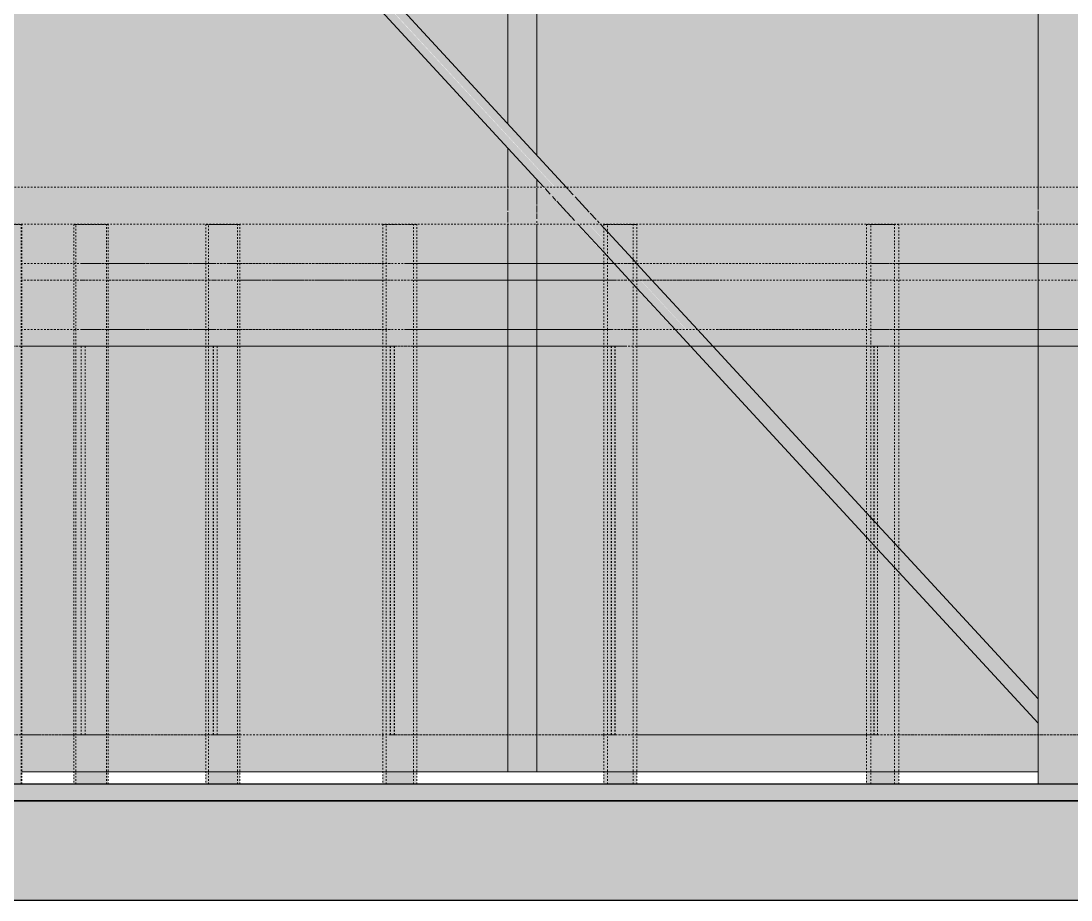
# Model space of a CAD drawing. Header units: inches. Extents: x -55396 to -733, y -290 to 853.
# Drawn here: x -24599.9 to -24536.4, y -6 to 47.2 of the extents above; entities that cross this region are included whole.
import ezdxf

# ---------------------------------------------------------------- set-up
doc = ezdxf.new("R2010")
doc.units = ezdxf.units.IN
doc.header["$MEASUREMENT"] = 0
for name, pattern in [('Dash 1_16_', [0.125, 0.0625, -0.0625]), ('Grid Line 1_2_', [0.875, 0.5, -0.125, 0.125, -0.125]), ('Grid Line 1_2__2_', [0.875, 0.5, -0.125, 0.125, -0.125])]:
    doc.linetypes.add(name, pattern=pattern)
for name, color, linetype, lineweight in [('A-FLOR', 192, 'Continuous', 9), ('A-FLOR-HRAL', 11, 'Continuous', 9), ('A-FLOR-LEVL', 51, 'Continuous', 9), ('A-GLAZ-CURT', 52, 'Continuous', 9), ('A-GLAZ-CWMG', 51, 'Continuous', 9), ('S-BEAM', 12, 'Continuous', 9)]:
    doc.layers.add(name, color=color, linetype=linetype, lineweight=lineweight)

# ---------------------------------------------------------------- blocks, each defined once
blk = doc.blocks.new('Locker Rooms and Restrooms_rvt-1-Section 13')
at = {"layer": 'A-FLOR-LEVL', "linetype": 'Grid Line 1_2__2_'}
blk.add_line((-26557.324, 0), (-21746.959, 0), dxfattribs=at)
blk = doc.blocks.new('Struct_Xcel_Sports Complex_rvt-1-Section 13')
at = {"layer": 'A-FLOR'}
blk.add_hatch(color=254, dxfattribs=at).paths.add_polyline_path([(-26273.39, -6), (-22066.14, -6), (-22066.14, 0), (-26273.39, 0), (-26273.39, -1.575)], flags=0)
at = {"layer": 'A-FLOR', "color": 130, "lineweight": 25}
for p, q in [((-22066.14, 0), (-26273.39, 0)), ((-26273.39, -6), (-22066.14, -6))]:
    blk.add_line(p, q, dxfattribs=at)
blk = doc.blocks.new('Railing - 2_ x 1_2_-V61-Section 13')
at = {"layer": 'A-FLOR-HRAL', "linetype": 'Dash 1_16_', "transparency": 33554432}
for points in [[(-24601.459, 1), (-24599.892, 1), (-24599.892, 34.869), (-24601.878, 34.869), (-24601.878, 1)], [(-24599.892, 1), (-24599.833, 1), (-24599.892, 17.955)]]:
    blk.add_hatch(color=256, dxfattribs=at).paths.add_polyline_path(points, flags=0)
at = {"layer": 'A-FLOR-HRAL', "linetype": 'Dash 1_16_'}
for p, q in [((-24599.892, 34.869), (-24601.878, 34.869)), ((-24601.878, 34.869), (-24601.878, 32.5)), ((-24601.878, 34.869), (-24601.819, 34.869)), ((-24601.819, 34.869), (-24599.892, 34.869)), ((-24601.819, 32.5), (-24601.819, 34.869)), ((-24599.833, 34.869), (-24599.892, 34.869)), ((-24599.892, 1), (-24599.892, 34.869)), ((-24599.833, 1), (-24599.833, 34.869)), ((-24601.878, 32.456), (-24601.878, 31.5)), ((-24601.819, 31.5), (-24601.819, 32.5)), ((-24601.878, 31.5), (-24601.878, 28.5)), ((-24601.819, 28.5), (-24601.819, 31.5)), ((-24601.878, 28.456), (-24601.878, 4)), ((-24601.819, 4), (-24601.819, 28.5)), ((-24601.878, 4), (-24601.878, 1)), ((-24601.819, 1), (-24601.819, 4))]:
    blk.add_line(p, q, dxfattribs=at)
blk = doc.blocks.new('Railing - 2_ 8_-V62-Section 13')
at = {"layer": 'A-FLOR-HRAL', "linetype": 'Dash 1_16_', "transparency": 33554432}
for points in [[(-24601.215, 4), (-24601.217, 27.5), (-24601.461, 27.5), (-24601.459, 4), (-24601.217, 4)], [(-24596.016, 4), (-24596.055, 27.5), (-24601.215, 27.5), (-24601.215, 4), (-24596.055, 4)]]:
    blk.add_hatch(color=256, dxfattribs=at).paths.add_polyline_path(points, flags=0)
at = {"layer": 'A-FLOR-HRAL', "linetype": 'Dash 1_16_'}
for p, q in [((-24601.461, 4), (-24601.461, 27.5)), ((-24601.461, 27.5), (-24601.217, 27.5)), ((-24601.217, 27.5), (-24601.461, 27.5)), ((-24601.215, 27.5), (-24599.892, 27.5)), ((-24599.892, 27.5), (-24601.215, 27.5)), ((-24601.215, 27.5), (-24601.215, 4)), ((-24599.833, 27.5), (-24596.263, 27.5)), ((-24596.016, 27.5), (-24599.833, 27.5)), ((-24596.263, 27.5), (-24596.263, 4)), ((-24596.016, 27.5), (-24596.263, 27.5)), ((-24596.016, 4), (-24596.016, 27.5)), ((-24601.217, 4), (-24601.461, 4)), ((-24601.461, 4), (-24601.217, 4)), ((-24599.892, 4), (-24601.215, 4)), ((-24601.215, 4), (-24599.892, 4)), ((-24596.263, 4), (-24599.833, 4)), ((-24599.833, 4), (-24596.016, 4)), ((-24596.016, 4), (-24596.263, 4))]:
    blk.add_line(p, q, dxfattribs=at)
blk = doc.blocks.new('Railing - 2_ x 1_2_-V63-Section 13')
at = {"layer": 'A-FLOR-HRAL', "linetype": 'Dash 1_16_', "transparency": 33554432}
for points in [[(-24594.732, 1), (-24594.732, 34.869), (-24596.689, 34.869), (-24596.689, 1), (-24596.055, 1)], [(-24594.732, 1), (-24594.629, 1), (-24594.629, 34.869), (-24594.732, 34.869), (-24594.732, 17.955)]]:
    blk.add_hatch(color=256, dxfattribs=at).paths.add_polyline_path(points, flags=0)
at = {"layer": 'A-FLOR-HRAL', "linetype": 'Dash 1_16_'}
for p, q in [((-24594.732, 34.869), (-24596.689, 34.869)), ((-24596.689, 34.869), (-24596.689, 32.5)), ((-24596.689, 34.869), (-24596.586, 34.869)), ((-24596.586, 34.869), (-24594.629, 34.869)), ((-24596.586, 32.5), (-24596.586, 34.869)), ((-24594.629, 34.869), (-24594.732, 34.869)), ((-24594.732, 1), (-24594.732, 34.869)), ((-24594.629, 1), (-24594.629, 34.869)), ((-24596.689, 32.5), (-24596.689, 31.584)), ((-24596.586, 31.5), (-24596.586, 32.5)), ((-24596.689, 31.5), (-24596.689, 28.5)), ((-24596.586, 28.5), (-24596.586, 31.5)), ((-24596.689, 28.5), (-24596.689, 27.584)), ((-24596.586, 4), (-24596.586, 28.5)), ((-24596.689, 27.5), (-24596.689, 4)), ((-24596.689, 4), (-24596.689, 1)), ((-24596.586, 1), (-24596.586, 4))]:
    blk.add_line(p, q, dxfattribs=at)
blk = doc.blocks.new('Railing - 2_ 8_-V64-Section 13')
at = {"layer": 'A-FLOR-HRAL', "linetype": 'Dash 1_16_', "transparency": 33554432}
for points in [[(-24596.254, 4), (-24596.012, 4), (-24596.016, 27.5), (-24596.254, 27.5), (-24596.254, 17.955)], [(-24588.09, 4), (-24588.031, 4), (-24588.09, 27.5), (-24596.012, 27.5), (-24596.012, 4), (-24594.629, 4)]]:
    blk.add_hatch(color=256, dxfattribs=at).paths.add_polyline_path(points, flags=0)
at = {"layer": 'A-FLOR-HRAL', "linetype": 'Dash 1_16_'}
for p, q in [((-24596.254, 4), (-24596.254, 27.5)), ((-24596.254, 27.5), (-24596.016, 27.5)), ((-24596.016, 27.5), (-24596.254, 27.5)), ((-24596.012, 27.5), (-24594.629, 27.5)), ((-24594.629, 27.5), (-24596.012, 27.5)), ((-24596.012, 27.5), (-24596.012, 4)), ((-24594.629, 27.5), (-24588.273, 27.5)), ((-24588.031, 27.5), (-24594.629, 27.5)), ((-24588.273, 27.5), (-24588.273, 4)), ((-24588.031, 27.5), (-24588.273, 27.5)), ((-24588.031, 4), (-24588.031, 27.5)), ((-24596.016, 4), (-24596.254, 4)), ((-24596.254, 4), (-24596.016, 4)), ((-24594.629, 4), (-24596.012, 4)), ((-24596.012, 4), (-24594.629, 4)), ((-24588.273, 4), (-24594.629, 4)), ((-24594.629, 4), (-24588.031, 4)), ((-24588.031, 4), (-24588.273, 4))]:
    blk.add_line(p, q, dxfattribs=at)
blk = doc.blocks.new('Railing - 2_ x 1_2_-V65-Section 13')
at = {"layer": 'A-FLOR-HRAL', "linetype": 'Dash 1_16_', "transparency": 33554432}
for points in [[(-24586.797, 1), (-24586.797, 34.869), (-24588.71, 34.869), (-24588.71, 1), (-24588.09, 1)], [(-24586.797, 1), (-24586.651, 1), (-24586.651, 34.869), (-24586.797, 34.869), (-24586.797, 17.955)]]:
    blk.add_hatch(color=256, dxfattribs=at).paths.add_polyline_path(points, flags=0)
at = {"layer": 'A-FLOR-HRAL', "linetype": 'Dash 1_16_'}
for p, q in [((-24586.797, 34.869), (-24588.71, 34.869)), ((-24588.71, 34.869), (-24588.71, 32.5)), ((-24588.71, 34.869), (-24588.564, 34.869)), ((-24588.564, 34.869), (-24586.651, 34.869)), ((-24588.564, 32.5), (-24588.564, 34.869)), ((-24586.651, 34.869), (-24586.797, 34.869)), ((-24586.797, 1), (-24586.797, 34.869)), ((-24586.651, 1), (-24586.651, 34.869)), ((-24588.71, 32.5), (-24588.71, 31.5)), ((-24588.564, 31.5), (-24588.564, 32.5)), ((-24588.71, 31.5), (-24588.71, 28.5)), ((-24588.564, 28.5), (-24588.564, 31.5)), ((-24588.71, 28.5), (-24588.71, 4)), ((-24588.564, 4), (-24588.564, 28.5)), ((-24588.71, 4), (-24588.71, 1)), ((-24588.564, 1), (-24588.564, 4))]:
    blk.add_line(p, q, dxfattribs=at)
blk = doc.blocks.new('Railing - 2_ 8_-V66-Section 13')
at = {"layer": 'A-FLOR-HRAL', "linetype": 'Dash 1_16_', "transparency": 33554432}
for points in [[(-24588.26, 4), (-24588.024, 4), (-24588.031, 27.5), (-24588.26, 27.5), (-24588.26, 17.955)], [(-24577.404, 4), (-24577.324, 4), (-24577.404, 27.5), (-24588.024, 27.5), (-24588.024, 4), (-24586.651, 4)]]:
    blk.add_hatch(color=256, dxfattribs=at).paths.add_polyline_path(points, flags=0)
at = {"layer": 'A-FLOR-HRAL', "linetype": 'Dash 1_16_'}
for p, q in [((-24588.26, 4), (-24588.26, 27.5)), ((-24588.26, 27.5), (-24588.031, 27.5)), ((-24588.031, 27.5), (-24588.26, 27.5)), ((-24588.024, 27.5), (-24586.651, 27.5)), ((-24586.651, 27.5), (-24588.024, 27.5)), ((-24588.024, 27.5), (-24588.024, 4)), ((-24586.651, 27.5), (-24577.56, 27.5)), ((-24577.324, 27.5), (-24586.651, 27.5)), ((-24577.56, 27.5), (-24577.56, 4)), ((-24577.324, 27.5), (-24577.56, 27.5)), ((-24577.324, 4), (-24577.324, 27.5)), ((-24588.031, 4), (-24588.26, 4)), ((-24588.26, 4), (-24588.031, 4)), ((-24586.651, 4), (-24588.024, 4)), ((-24588.024, 4), (-24586.651, 4)), ((-24577.56, 4), (-24586.651, 4)), ((-24586.651, 4), (-24577.324, 4)), ((-24577.324, 4), (-24577.56, 4))]:
    blk.add_line(p, q, dxfattribs=at)
blk = doc.blocks.new('Railing - 2_ x 1_2_-V67-Section 13')
at = {"layer": 'A-FLOR-HRAL', "linetype": 'Dash 1_16_', "transparency": 33554432}
for points in [[(-24576.151, 1), (-24576.151, 34.869), (-24578.004, 34.869), (-24578.004, 1), (-24577.404, 1)], [(-24576.151, 1), (-24575.963, 1), (-24575.963, 34.869), (-24576.151, 34.869), (-24576.151, 17.955)]]:
    blk.add_hatch(color=256, dxfattribs=at).paths.add_polyline_path(points, flags=0)
at = {"layer": 'A-FLOR-HRAL', "linetype": 'Dash 1_16_'}
for p, q in [((-24576.151, 34.869), (-24578.004, 34.869)), ((-24578.004, 34.869), (-24578.004, 32.5)), ((-24578.004, 34.869), (-24577.816, 34.869)), ((-24577.816, 34.869), (-24575.963, 34.869)), ((-24577.816, 32.5), (-24577.816, 34.869)), ((-24575.963, 34.869), (-24576.151, 34.869)), ((-24576.151, 1), (-24576.151, 34.869)), ((-24575.963, 1), (-24575.963, 34.869)), ((-24578.004, 32.5), (-24578.004, 31.5)), ((-24577.816, 31.5), (-24577.816, 32.5)), ((-24578.004, 31.5), (-24578.004, 28.5)), ((-24577.816, 28.5), (-24577.816, 31.5)), ((-24578.004, 28.5), (-24578.004, 27.737)), ((-24577.816, 27.775), (-24577.816, 28.5)), ((-24578.004, 27.72), (-24578.004, 4)), ((-24577.816, 4), (-24577.816, 27.72)), ((-24578.004, 4), (-24578.004, 1)), ((-24577.816, 1), (-24577.816, 4))]:
    blk.add_line(p, q, dxfattribs=at)
blk = doc.blocks.new('Railing - 2_ 8_-V68-Section 13')
at = {"layer": 'A-FLOR-HRAL', "linetype": 'Dash 1_16_', "transparency": 33554432}
for points in [[(-24577.543, 4), (-24577.316, 4), (-24577.324, 27.5), (-24577.543, 27.5), (-24577.543, 17.955)], [(-24577.316, 4), (-24563.98, 4), (-24563.98, 27.5), (-24577.316, 27.5), (-24577.316, 17.955)]]:
    blk.add_hatch(color=256, dxfattribs=at).paths.add_polyline_path(points, flags=0)
at = {"layer": 'A-FLOR-HRAL', "linetype": 'Dash 1_16_'}
for p, q in [((-24577.543, 4), (-24577.543, 27.5)), ((-24577.543, 27.5), (-24577.324, 27.5)), ((-24577.324, 27.5), (-24577.543, 27.5)), ((-24577.316, 27.5), (-24575.963, 27.5)), ((-24575.963, 27.5), (-24577.316, 27.5)), ((-24577.316, 27.5), (-24577.316, 4)), ((-24575.963, 27.5), (-24564.303, 27.5)), ((-24564.08, 27.5), (-24575.963, 27.5)), ((-24564.303, 27.5), (-24564.208, 27.5)), ((-24564.208, 27.5), (-24564.208, 4)), ((-24563.98, 27.5), (-24564.208, 27.5)), ((-24563.98, 27.5), (-24564.08, 27.5)), ((-24563.98, 4), (-24563.98, 27.5)), ((-24577.324, 4), (-24577.543, 4)), ((-24577.543, 4), (-24577.324, 4)), ((-24575.963, 4), (-24577.316, 4)), ((-24577.316, 4), (-24575.963, 4)), ((-24564.303, 4), (-24575.963, 4)), ((-24575.963, 4), (-24564.08, 4)), ((-24564.208, 4), (-24564.303, 4)), ((-24563.98, 4), (-24564.208, 4)), ((-24564.08, 4), (-24563.98, 4))]:
    blk.add_line(p, q, dxfattribs=at)
blk = doc.blocks.new('Railing - 2_ x 1_2_-V69-Section 13')
at = {"layer": 'A-FLOR-HRAL', "linetype": 'Dash 1_16_', "transparency": 33554432}
for points in [[(-24562.877, 1), (-24562.877, 34.869), (-24564.657, 34.869), (-24564.657, 1), (-24564.08, 1)], [(-24562.877, 1), (-24562.649, 1), (-24562.649, 34.869), (-24562.877, 34.869), (-24562.877, 17.955)]]:
    blk.add_hatch(color=256, dxfattribs=at).paths.add_polyline_path(points, flags=0)
at = {"layer": 'A-FLOR-HRAL', "linetype": 'Dash 1_16_'}
for p, q in [((-24562.877, 34.869), (-24564.657, 34.869)), ((-24564.657, 34.869), (-24564.657, 32.5)), ((-24564.657, 34.869), (-24564.428, 34.869)), ((-24564.428, 34.869), (-24562.649, 34.869)), ((-24564.428, 32.5), (-24564.428, 34.869)), ((-24562.649, 34.869), (-24562.877, 34.869)), ((-24562.877, 1), (-24562.877, 34.869)), ((-24562.649, 1), (-24562.649, 34.869)), ((-24564.657, 32.5), (-24564.657, 31.5)), ((-24564.428, 31.5), (-24564.428, 32.5)), ((-24564.657, 31.5), (-24564.657, 28.5)), ((-24564.428, 28.5), (-24564.428, 31.5)), ((-24564.657, 28.5), (-24564.657, 4)), ((-24564.428, 4), (-24564.428, 28.5)), ((-24564.657, 4), (-24564.657, 1)), ((-24564.428, 1), (-24564.428, 4))]:
    blk.add_line(p, q, dxfattribs=at)
blk = doc.blocks.new('Railing - 2_ 8_-V70-Section 13')
at = {"layer": 'A-FLOR-HRAL', "linetype": 'Dash 1_16_', "transparency": 33554432}
for points in [[(-24564.188, 4), (-24563.971, 4), (-24563.98, 27.5), (-24564.188, 27.5), (-24564.188, 17.955)], [(-24548.106, 4), (-24548.106, 27.5), (-24563.971, 27.5), (-24563.971, 4), (-24548.224, 4)]]:
    blk.add_hatch(color=256, dxfattribs=at).paths.add_polyline_path(points, flags=0)
at = {"layer": 'A-FLOR-HRAL', "linetype": 'Dash 1_16_'}
for p, q in [((-24564.188, 4), (-24564.188, 27.5)), ((-24564.188, 27.5), (-24563.98, 27.5)), ((-24563.98, 27.5), (-24564.188, 27.5)), ((-24563.971, 27.5), (-24562.649, 27.5)), ((-24562.649, 27.5), (-24563.971, 27.5)), ((-24563.971, 27.5), (-24563.971, 4)), ((-24562.649, 27.5), (-24548.436, 27.5)), ((-24548.224, 27.5), (-24562.649, 27.5)), ((-24548.436, 27.5), (-24548.323, 27.5)), ((-24548.323, 27.5), (-24548.323, 4)), ((-24548.106, 27.5), (-24548.323, 27.5)), ((-24548.106, 27.5), (-24548.224, 27.5)), ((-24548.106, 4), (-24548.106, 27.5)), ((-24563.98, 4), (-24564.188, 4)), ((-24564.188, 4), (-24563.98, 4)), ((-24562.649, 4), (-24563.971, 4)), ((-24563.971, 4), (-24562.649, 4)), ((-24548.436, 4), (-24562.649, 4)), ((-24562.649, 4), (-24548.224, 4)), ((-24548.323, 4), (-24548.436, 4)), ((-24548.106, 4), (-24548.323, 4)), ((-24548.224, 4), (-24548.106, 4))]:
    blk.add_line(p, q, dxfattribs=at)
blk = doc.blocks.new('Railing - 2_ x 1_2_-V71-Section 13')
at = {"layer": 'A-FLOR-HRAL', "linetype": 'Dash 1_16_', "transparency": 33554432}
for points in [[(-24547.081, 1), (-24547.081, 34.869), (-24548.772, 34.869), (-24548.772, 1), (-24548.224, 1)], [(-24547.081, 1), (-24546.814, 1), (-24546.814, 34.869), (-24547.081, 34.869), (-24547.081, 17.955)]]:
    blk.add_hatch(color=256, dxfattribs=at).paths.add_polyline_path(points, flags=0)
at = {"layer": 'A-FLOR-HRAL', "linetype": 'Dash 1_16_'}
for p, q in [((-24547.081, 34.869), (-24548.772, 34.869)), ((-24548.772, 34.869), (-24548.772, 32.5)), ((-24548.772, 34.869), (-24548.505, 34.869)), ((-24548.505, 34.869), (-24546.814, 34.869)), ((-24548.505, 32.5), (-24548.505, 34.869)), ((-24546.814, 34.869), (-24547.081, 34.869)), ((-24547.081, 1), (-24547.081, 34.869)), ((-24546.814, 1), (-24546.814, 34.869)), ((-24548.772, 32.5), (-24548.772, 31.5)), ((-24548.505, 31.5), (-24548.505, 32.5)), ((-24548.772, 31.5), (-24548.772, 28.5)), ((-24548.505, 28.5), (-24548.505, 31.5)), ((-24548.772, 28.5), (-24548.772, 27.72)), ((-24548.505, 27.749), (-24548.505, 28.5)), ((-24548.772, 27.711), (-24548.772, 4)), ((-24548.505, 4), (-24548.505, 27.72)), ((-24548.772, 4), (-24548.772, 1)), ((-24548.505, 1), (-24548.505, 4))]:
    blk.add_line(p, q, dxfattribs=at)
blk = doc.blocks.new('Railing - 2_ 8_-V72-Section 13')
at = {"layer": 'A-FLOR-HRAL', "linetype": 'Dash 1_16_', "transparency": 33554432}
for points in [[(-24548.299, 4), (-24548.094, 4), (-24548.106, 27.5), (-24548.299, 27.5), (-24548.299, 17.955)], [(-24548.094, 4), (-24529.825, 4), (-24529.825, 27.5), (-24548.094, 27.5), (-24548.094, 17.955)]]:
    blk.add_hatch(color=256, dxfattribs=at).paths.add_polyline_path(points, flags=0)
at = {"layer": 'A-FLOR-HRAL', "linetype": 'Dash 1_16_'}
for p, q in [((-24548.299, 4), (-24548.299, 27.5)), ((-24548.299, 27.5), (-24548.106, 27.5)), ((-24548.106, 27.5), (-24548.299, 27.5)), ((-24548.094, 27.5), (-24546.814, 27.5)), ((-24546.814, 27.5), (-24548.094, 27.5)), ((-24548.094, 27.5), (-24548.094, 4)), ((-24546.814, 27.5), (-24530.16, 27.5)), ((-24529.961, 27.5), (-24546.814, 27.5)), ((-24530.16, 27.5), (-24530.03, 27.5)), ((-24530.03, 27.5), (-24530.03, 4)), ((-24529.825, 27.5), (-24530.03, 27.5)), ((-24529.825, 27.5), (-24529.961, 27.5)), ((-24529.825, 4), (-24529.825, 27.5)), ((-24548.106, 4), (-24548.299, 4)), ((-24548.299, 4), (-24548.106, 4)), ((-24546.814, 4), (-24548.094, 4)), ((-24548.094, 4), (-24546.814, 4)), ((-24530.16, 4), (-24546.814, 4)), ((-24546.814, 4), (-24529.961, 4)), ((-24530.03, 4), (-24530.16, 4)), ((-24529.825, 4), (-24530.03, 4)), ((-24529.961, 4), (-24529.825, 4))]:
    blk.add_line(p, q, dxfattribs=at)
blk = doc.blocks.new('Railing - Railing-939582-Section 13')
at = {"layer": 'A-FLOR-HRAL', "linetype": 'Dash 1_16_', "transparency": 33554432}
h = blk.add_hatch(color=256, dxfattribs=at)
h.paths.add_polyline_path([(-24595.076, 37.092), (-24595.527, 37.116), (-24595.988, 37.108)], flags=0)
h.paths.add_polyline_path([(-24602.253, 37.112), (-24602.224, 37.028), (-24602.231, 37.086)], flags=0)
h.paths.add_polyline_path([(-24514.771, 36), (-24243.39, 36), (-24243.39, 37.119), (-24325.403, 37.124), (-24342.264, 37.106), (-24359.544, 37.125), (-24601.599, 37.021), (-24602.387, 37.046), (-24602.387, 36.968), (-24602.622, 36.974), (-24602.172, 36.661), (-24601.879, 36.234), (-24601.778, 36), (-24515.061, 36)], flags=0)
h.paths.add_polyline_path([(-24601.787, 36.279), (-24601.962, 36.458), (-24601.843, 36.36), (-24601.801, 36.299)], flags=0)
h = blk.add_hatch(color=256, dxfattribs=at)
h.paths.add_polyline_path([(-24387.818, 34.875), (-24243.39, 34.965), (-24243.39, 36), (-24601.778, 36), (-24601.923, 35.643), (-24601.842, 35.627), (-24602.088, 35.339), (-24602.345, 35.076), (-24602.347, 35), (-24602.144, 35.005), (-24602.452, 34.89), (-24600.29, 34.889), (-24596.345, 34.875), (-24596.3, 34.9), (-24553.564, 34.877), (-24535.651, 34.889), (-24399.014, 34.879), (-24393.66, 34.875)], flags=0)
h.paths.add_polyline_path([(-24506.189, 35.31), (-24506.19, 35.31), (-24504.788, 35.635)], flags=0)
for points in [[(-24602.223, 31.5), (-24243.39, 31.5), (-24243.39, 32.5), (-24602.89, 32.5), (-24602.89, 31.5), (-24602.238, 31.5)], [(-24601.931, 27.5), (-24243.39, 27.5), (-24243.39, 28.5), (-24602.89, 28.5), (-24602.89, 27.5), (-24602.223, 27.5)]]:
    blk.add_hatch(color=256, dxfattribs=at).paths.add_polyline_path(points, flags=0)
at = {"layer": 'A-FLOR-HRAL', "linetype": 'Dash 1_16_'}
for p, q in [((-24599.892, 32.5), (-24595.221, 32.5)), ((-24596.2, 32.5), (-24599.855, 32.5)), ((-24595.266, 32.5), (-24596.2, 32.5)), ((-24594.667, 32.5), (-24595.266, 32.5)), ((-24595.221, 32.5), (-24594.655, 32.5)), ((-24588.232, 32.5), (-24594.667, 32.5)), ((-24594.655, 32.5), (-24587.275, 32.5)), ((-24586.708, 32.5), (-24588.232, 32.5)), ((-24587.275, 32.5), (-24586.694, 32.5)), ((-24577.541, 32.5), (-24586.708, 32.5)), ((-24586.694, 32.5), (-24576.614, 32.5)), ((-24575.993, 32.5), (-24577.541, 32.5)), ((-24576.614, 32.5), (-24576.014, 32.5)), ((-24576.014, 32.5), (-24563.322, 32.5)), ((-24564.212, 32.5), (-24575.993, 32.5)), ((-24563.998, 32.5), (-24564.212, 32.5)), ((-24562.685, 32.5), (-24563.998, 32.5)), ((-24563.322, 32.5), (-24562.664, 32.5)), ((-24548.349, 32.5), (-24562.685, 32.5)), ((-24562.664, 32.5), (-24547.504, 32.5)), ((-24546.863, 32.5), (-24548.349, 32.5)), ((-24547.504, 32.5), (-24546.865, 32.5)), ((-24546.865, 32.5), (-24529.284, 32.5)), ((-24530.079, 32.5), (-24546.863, 32.5)), ((-24595.221, 31.5), (-24599.892, 31.5)), ((-24596.2, 31.5), (-24599.855, 31.5)), ((-24594.667, 31.5), (-24596.2, 31.5)), ((-24594.655, 31.5), (-24595.221, 31.5)), ((-24588.232, 31.5), (-24594.667, 31.5)), ((-24587.275, 31.5), (-24594.655, 31.5)), ((-24586.708, 31.5), (-24588.232, 31.5)), ((-24586.694, 31.5), (-24587.275, 31.5)), ((-24577.541, 31.5), (-24586.708, 31.5)), ((-24576.614, 31.5), (-24586.694, 31.5)), ((-24575.993, 31.5), (-24577.541, 31.5)), ((-24576.014, 31.5), (-24576.614, 31.5)), ((-24563.322, 31.5), (-24576.014, 31.5)), ((-24569.804, 31.5), (-24575.993, 31.5)), ((-24564.212, 31.5), (-24569.804, 31.5)), ((-24563.998, 31.5), (-24564.212, 31.5)), ((-24562.685, 31.5), (-24563.998, 31.5)), ((-24562.664, 31.5), (-24563.322, 31.5)), ((-24557.764, 31.5), (-24562.685, 31.5)), ((-24547.504, 31.5), (-24562.664, 31.5)), ((-24551.111, 31.5), (-24557.764, 31.5)), ((-24548.349, 31.5), (-24551.111, 31.5)), ((-24546.863, 31.5), (-24548.349, 31.5)), ((-24546.865, 31.5), (-24547.504, 31.5)), ((-24529.284, 31.5), (-24546.865, 31.5)), ((-24530.079, 31.5), (-24546.863, 31.5)), ((-24599.892, 28.5), (-24595.221, 28.5)), ((-24596.2, 28.5), (-24599.855, 28.5)), ((-24594.667, 28.5), (-24596.2, 28.5)), ((-24595.221, 28.5), (-24594.655, 28.5)), ((-24588.232, 28.5), (-24594.667, 28.5)), ((-24594.655, 28.5), (-24587.275, 28.5)), ((-24586.708, 28.5), (-24588.232, 28.5)), ((-24587.275, 28.5), (-24586.694, 28.5)), ((-24577.541, 28.5), (-24586.708, 28.5)), ((-24586.694, 28.5), (-24576.614, 28.5)), ((-24575.993, 28.5), (-24577.541, 28.5)), ((-24576.614, 28.5), (-24576.014, 28.5)), ((-24576.014, 28.5), (-24563.322, 28.5)), ((-24564.212, 28.5), (-24575.993, 28.5)), ((-24562.685, 28.5), (-24564.212, 28.5)), ((-24563.322, 28.5), (-24562.664, 28.5)), ((-24557.764, 28.5), (-24562.685, 28.5)), ((-24562.664, 28.5), (-24547.504, 28.5)), ((-24551.111, 28.5), (-24557.764, 28.5)), ((-24548.349, 28.5), (-24551.111, 28.5)), ((-24546.863, 28.5), (-24548.349, 28.5)), ((-24547.504, 28.5), (-24546.865, 28.5)), ((-24546.865, 28.5), (-24529.284, 28.5)), ((-24530.079, 28.5), (-24546.863, 28.5)), ((-24595.221, 27.5), (-24599.892, 27.5)), ((-24596.2, 27.5), (-24599.855, 27.5)), ((-24596.064, 27.5), (-24596.2, 27.5)), ((-24594.667, 27.5), (-24596.059, 27.5)), ((-24594.655, 27.5), (-24595.221, 27.5)), ((-24588.232, 27.5), (-24594.667, 27.5)), ((-24587.275, 27.5), (-24594.655, 27.5)), ((-24588.059, 27.5), (-24588.232, 27.5)), ((-24586.708, 27.5), (-24588.053, 27.5)), ((-24586.694, 27.5), (-24587.275, 27.5)), ((-24577.541, 27.5), (-24586.708, 27.5)), ((-24576.614, 27.5), (-24586.694, 27.5)), ((-24577.379, 27.5), (-24577.541, 27.5)), ((-24575.993, 27.5), (-24577.371, 27.5)), ((-24576.014, 27.5), (-24576.614, 27.5)), ((-24563.322, 27.5), (-24576.014, 27.5)), ((-24564.212, 27.5), (-24575.993, 27.5)), ((-24564.09, 27.5), (-24564.212, 27.5)), ((-24563.998, 27.5), (-24564.09, 27.5)), ((-24562.685, 27.5), (-24563.972, 27.5)), ((-24562.664, 27.5), (-24563.322, 27.5)), ((-24548.349, 27.5), (-24562.685, 27.5)), ((-24547.504, 27.5), (-24562.664, 27.5)), ((-24548.155, 27.5), (-24548.349, 27.5)), ((-24546.863, 27.5), (-24548.144, 27.5)), ((-24546.865, 27.5), (-24547.504, 27.5)), ((-24529.284, 27.5), (-24546.865, 27.5)), ((-24530.079, 27.5), (-24546.863, 27.5))]:
    blk.add_line(p, q, dxfattribs=at)
at = {"layer": 'A-FLOR-HRAL', "linetype": 'Dash 1_16_', "flags": 128}
for points in [[(-24243.39, 37.125), (-24255.39, 37.125), (-24267.377, 37.125), (-24279.337, 37.125), (-24291.257, 37.125), (-24303.124, 37.125), (-24314.924, 37.125), (-24326.645, 37.125), (-24338.274, 37.125), (-24349.797, 37.125), (-24361.201, 37.125), (-24372.475, 37.125), (-24383.605, 37.125), (-24394.58, 37.125), (-24405.386, 37.125), (-24416.013, 37.125), (-24426.447, 37.125), (-24436.678, 37.125), (-24446.695, 37.125), (-24456.485, 37.125), (-24466.038, 37.125), (-24475.344, 37.125), (-24484.393, 37.125), (-24493.173, 37.125), (-24501.676, 37.125), (-24509.891, 37.125), (-24517.811, 37.125), (-24525.425, 37.125), (-24532.726, 37.125), (-24539.706, 37.125), (-24546.356, 37.125), (-24552.669, 37.125), (-24558.639, 37.125), (-24564.258, 37.125), (-24569.521, 37.125), (-24574.421, 37.125), (-24578.953, 37.125), (-24583.113, 37.125), (-24586.894, 37.125), (-24590.294, 37.125), (-24593.309, 37.125), (-24595.934, 37.125), (-24598.168, 37.125), (-24600.007, 37.125), (-24601.45, 37.125), (-24602.495, 37.125), (-24603.141, 37.125), (-24603.388, 37.125), (-24603.39, 37.125)], [(-24243.39, 34.875), (-24255.39, 34.875), (-24267.377, 34.875), (-24279.337, 34.875), (-24291.257, 34.875), (-24303.124, 34.875), (-24314.924, 34.875), (-24326.645, 34.875), (-24338.274, 34.875), (-24349.797, 34.875), (-24361.201, 34.875), (-24372.475, 34.875), (-24383.605, 34.875), (-24394.58, 34.875), (-24405.386, 34.875), (-24416.013, 34.875), (-24426.447, 34.875), (-24436.678, 34.875), (-24446.695, 34.875), (-24456.485, 34.875), (-24466.038, 34.875), (-24475.344, 34.875), (-24484.393, 34.875), (-24493.173, 34.875), (-24501.676, 34.875), (-24509.891, 34.875), (-24517.811, 34.875), (-24525.425, 34.875), (-24532.726, 34.875), (-24539.706, 34.875), (-24546.356, 34.875), (-24552.669, 34.875), (-24558.639, 34.875), (-24564.258, 34.875), (-24569.521, 34.875), (-24574.421, 34.875), (-24578.953, 34.875), (-24583.113, 34.875), (-24586.894, 34.875), (-24590.294, 34.875), (-24593.309, 34.875), (-24595.934, 34.875), (-24598.168, 34.875), (-24600.007, 34.875), (-24601.45, 34.875), (-24602.495, 34.875), (-24603.141, 34.875), (-24603.388, 34.875), (-24603.39, 34.875)]]:
    blk.add_lwpolyline(points, dxfattribs=at)
for name in ['Railing - 2_ x 1_2_-V61-Section 13', 'Railing - 2_ x 1_2_-V63-Section 13', 'Railing - 2_ x 1_2_-V65-Section 13', 'Railing - 2_ x 1_2_-V67-Section 13', 'Railing - 2_ x 1_2_-V69-Section 13', 'Railing - 2_ x 1_2_-V71-Section 13', 'Railing - 2_ 8_-V62-Section 13', 'Railing - 2_ 8_-V64-Section 13', 'Railing - 2_ 8_-V66-Section 13', 'Railing - 2_ 8_-V68-Section 13', 'Railing - 2_ 8_-V70-Section 13', 'Railing - 2_ 8_-V72-Section 13']:
    blk.add_blockref(name, (0, 0))
blk = doc.blocks.new('columns and girder2 - one-V183-Section 13')
at = {"layer": 'S-BEAM'}
blk.add_hatch(color=256, dxfattribs=at).paths.add_polyline_path([(-24528.887, 1), (-24528.39, 1), (-24528.39, 294.37), (-24538.39, 294.37), (-24538.39, 1), (-24529.812, 1)], flags=0)
for p, q in [((-24538.39, 37.117), (-24538.39, 294.37)), ((-24538.39, 36.963), (-24538.39, 37.093)), ((-24538.39, 35.763), (-24538.39, 36.929)), ((-24538.39, 34.989), (-24538.39, 35.685)), ((-24538.39, 32.5), (-24538.39, 34.891)), ((-24538.39, 31.5), (-24538.39, 32.5)), ((-24538.39, 28.5), (-24538.39, 31.5)), ((-24538.39, 4), (-24538.39, 28.5)), ((-24538.39, 1), (-24538.39, 4))]:
    blk.add_line(p, q, dxfattribs=at)
blk = doc.blocks.new('System Panel - Interior Glazing-1220293-Section 13')
at = {"layer": 'A-GLAZ-CURT'}
h = blk.add_hatch(color=256, dxfattribs=at)
h.paths.add_polyline_path([(-24604.89, 1.75), (-24570.453, 1.75), (-24570.453, 39.488), (-24604.89, 76.841), (-24604.89, 3.307)], flags=0)
h.paths.add_polyline_path([(-24570.453, 40.937), (-24570.453, 96), (-24604.89, 96), (-24604.89, 78.306), (-24603.269, 76.547)], flags=0)
for p, q in [((-24599.833, 1.75), (-24596.689, 1.75)), ((-24596.689, 1.75), (-24594.629, 1.75)), ((-24594.629, 1.75), (-24588.71, 1.75)), ((-24588.71, 1.75), (-24586.651, 1.75)), ((-24586.651, 1.75), (-24578.004, 1.75)), ((-24578.004, 1.75), (-24575.963, 1.75)), ((-24575.963, 1.75), (-24570.453, 1.75))]:
    blk.add_line(p, q, dxfattribs=at)
blk = doc.blocks.new('System Panel - Interior Glazing-V192-Section 13')
at = {"layer": 'A-GLAZ-CURT'}
h = blk.add_hatch(color=256, dxfattribs=at)
h.paths.add_polyline_path([(-24568.703, 1.75), (-24538.39, 1.75), (-24538.39, 4.705), (-24568.703, 37.486), (-24568.703, 4)], flags=0)
h.paths.add_polyline_path([(-24538.39, 6.145), (-24538.39, 96), (-24568.703, 96), (-24568.703, 39.038), (-24546.814, 15.286)], flags=0)
for p, q in [((-24568.703, 1.75), (-24564.657, 1.75)), ((-24564.657, 1.75), (-24562.649, 1.75)), ((-24562.649, 1.75), (-24548.772, 1.75)), ((-24548.772, 1.75), (-24546.814, 1.75)), ((-24546.814, 1.75), (-24538.39, 1.75))]:
    blk.add_line(p, q, dxfattribs=at)
blk = doc.blocks.new('Rectangular Mullion - Interior 1_75_ x 4_5_-V236-Section 13')
at = {"layer": 'A-GLAZ-CWMG'}
h = blk.add_hatch(color=256, dxfattribs=at)
h.paths.add_polyline_path([(-24568.703, 1.75), (-24568.703, 37.59), (-24570.453, 39.429), (-24570.453, 1.75)], flags=0)
h.paths.add_polyline_path([(-24568.703, 39.038), (-24568.703, 96), (-24570.453, 96), (-24570.453, 40.937)], flags=0)
for p, q in [((-24570.453, 96), (-24570.453, 40.931)), ((-24568.703, 39.032), (-24568.703, 96)), ((-24570.453, 39.494), (-24570.453, 37.12)), ((-24568.703, 37.123), (-24568.703, 37.595)), ((-24570.453, 37.023), (-24570.453, 35.708)), ((-24568.703, 36.077), (-24568.703, 37.05)), ((-24570.453, 35.614), (-24570.453, 34.988)), ((-24568.703, 35.592), (-24568.703, 36)), ((-24568.703, 35.208), (-24568.703, 35.532)), ((-24568.703, 34.959), (-24568.703, 35.057)), ((-24570.453, 34.881), (-24570.453, 32.5)), ((-24568.703, 32.5), (-24568.703, 34.879)), ((-24570.453, 32.5), (-24570.453, 31.5)), ((-24568.703, 31.534), (-24568.703, 32.5)), ((-24570.453, 31.5), (-24570.453, 28.5)), ((-24568.703, 28.5), (-24568.703, 31.5)), ((-24570.453, 28.5), (-24570.453, 4)), ((-24568.703, 27.534), (-24568.703, 28.5)), ((-24568.703, 4), (-24568.703, 27.5)), ((-24570.453, 4), (-24570.453, 1.75)), ((-24568.703, 1.75), (-24568.703, 4)), ((-24568.703, 1.75), (-24570.453, 1.75))]:
    blk.add_line(p, q, dxfattribs=at)
blk = doc.blocks.new('Round Bar - 1_-1257174-Section 13')
at = {"layer": 'S-BEAM'}
h = blk.add_hatch(color=256, dxfattribs=at)
h.paths.add_polyline_path([(-24678.14, 157.052), (-24678.091, 157.16), (-24678.14, 157.628), (-24678.141, 157.789), (-24716.525, 199.36), (-24716.745, 198.938), (-24679.217, 158.221)], flags=0)
h.paths.add_polyline_path([(-24538.39, 5.425), (-24538.39, 6.145), (-24677.563, 157.054), (-24678.107, 157.016), (-24546.814, 14.565)], flags=0)
h.paths.add_polyline_path([(-24718.096, 200.404), (-24717.852, 200.871), (-24756.408, 242.577), (-24756.425, 241.991), (-24720.945, 203.495)], flags=0)
h.paths.add_polyline_path([(-24763.078, 249.209), (-24763.078, 249.935), (-24777.627, 265.614), (-24777.879, 265.268), (-24765.615, 251.962)], flags=0)
h.paths.add_polyline_path([(-24778.095, 265.502), (-24777.8, 265.907), (-24789.887, 278.923), (-24790.404, 278.857), (-24783.356, 271.21)], flags=0)
h.paths.add_polyline_path([(-24790.089, 279.239), (-24800.551, 290.5), (-24801.135, 290.5), (-24790.714, 279.248), (-24790.092, 279.239)], flags=0)
h.paths.add_polyline_path([(-24804.332, 294), (-24803.696, 294), (-24816.89, 308.207), (-24816.89, 307.595), (-24804.36, 294)], flags=0)
h = blk.add_hatch(color=256, dxfattribs=at)
h.paths.add_polyline_path([(-24678.14, 157.052), (-24716.76, 198.91), (-24716.988, 198.47), (-24678.717, 157.05), (-24678.206, 157.007)], flags=0)
h.paths.add_polyline_path([(-24538.39, 4.705), (-24538.39, 5.425), (-24678.155, 156.953), (-24678.141, 156.477), (-24678.14, 156.315), (-24546.814, 13.844)], flags=0)
h.paths.add_polyline_path([(-24718.339, 199.936), (-24718.096, 200.404), (-24756.427, 241.931), (-24756.445, 241.285), (-24721.619, 203.495)], flags=0)
h.paths.add_polyline_path([(-24763.078, 248.482), (-24763.078, 249.209), (-24777.925, 265.204), (-24778.173, 264.863), (-24765.615, 251.236)], flags=0)
h.paths.add_polyline_path([(-24778.389, 265.097), (-24778.095, 265.502), (-24790.473, 278.932), (-24791.07, 278.857), (-24783.813, 270.982)], flags=0)
h.paths.add_polyline_path([(-24790.765, 279.249), (-24801.135, 290.5), (-24801.8, 290.5), (-24791.349, 279.258), (-24790.901, 279.251)], flags=0)
h.paths.add_polyline_path([(-24804.765, 293.718), (-24804.765, 294), (-24804.36, 294), (-24816.89, 307.595), (-24816.89, 306.875), (-24804.809, 293.766)], flags=0)
for p, q in [((-24566.908, 37.104), (-24716.522, 199.434)), ((-24717.013, 198.492), (-24568.285, 37.123)), ((-24568.199, 37.03), (-24567.893, 36.697)), ((-24566.787, 36.973), (-24566.881, 37.075)), ((-24566.496, 36.658), (-24566.761, 36.945)), ((-24567.761, 36.554), (-24567.545, 36.32)), ((-24567.499, 36.27), (-24566.899, 35.619)), ((-24565.532, 35.612), (-24566.381, 36.533)), ((-24566.877, 35.595), (-24566.606, 35.301)), ((-24566.582, 35.275), (-24566.426, 35.106)), ((-24565.119, 35.163), (-24565.477, 35.551)), ((-24564.936, 34.964), (-24565.038, 35.075)), ((-24566.214, 34.876), (-24564.657, 33.186)), ((-24564.657, 34.662), (-24564.861, 34.883)), ((-24562.664, 32.5), (-24564.657, 34.662)), ((-24564.657, 33.186), (-24564.024, 32.5)), ((-24564.024, 32.5), (-24563.109, 31.507)), ((-24561.743, 31.5), (-24562.649, 32.483)), ((-24563.109, 31.507), (-24562.649, 31.008)), ((-24558.978, 28.5), (-24561.743, 31.5)), ((-24562.649, 31.008), (-24560.338, 28.5)), ((-24560.338, 28.5), (-24548.772, 15.952)), ((-24548.772, 17.427), (-24558.978, 28.5)), ((-24548.299, 16.914), (-24548.772, 17.427)), ((-24548.106, 16.704), (-24548.299, 16.914)), ((-24546.814, 15.303), (-24548.094, 16.691)), ((-24548.772, 15.952), (-24548.299, 15.438)), ((-24548.299, 15.438), (-24548.106, 15.228)), ((-24538.39, 6.163), (-24546.814, 15.303)), ((-24548.094, 15.216), (-24546.814, 13.827)), ((-24546.814, 13.827), (-24538.39, 4.687))]:
    blk.add_line(p, q, dxfattribs=at)

msp = doc.modelspace()

# ---------------------------------------------------------------- hatches: boundary and pattern name
at = {"layer": 'A-FLOR'}
msp.add_hatch(color=256, dxfattribs=at).paths.add_polyline_path([(-23875.714, 0), (-23085.89, 0), (-23085.89, 1), (-24603.39, 1), (-24603.39, 0), (-23910.274, 0)], flags=0)

# ---------------------------------------------------------------- linework, layer by layer
at = {"layer": 'A-FLOR', "lineweight": 25}
for p, q in [((-23085.89, 1), (-26010.64, 1)), ((-26010.64, 0), (-23085.89, 0))]:
    msp.add_line(p, q, dxfattribs=at)
at = {"layer": 'A-FLOR-LEVL', "linetype": 'Grid Line 1_2_'}
msp.add_line((-26557.324, 0), (-21746.959, 0), dxfattribs=at)

# ---------------------------------------------------------------- block references
at = {"layer": 'A-FLOR-HRAL', "linetype": 'Dash 1_16_'}
msp.add_blockref('Railing - Railing-939582-Section 13', (0, 0), dxfattribs=at)
at = {"layer": 'A-GLAZ-CURT'}
for name in ['System Panel - Interior Glazing-1220293-Section 13', 'System Panel - Interior Glazing-V192-Section 13']:
    msp.add_blockref(name, (0, 0), dxfattribs=at)
at = {"layer": 'A-GLAZ-CWMG'}
msp.add_blockref('Rectangular Mullion - Interior 1_75_ x 4_5_-V236-Section 13', (0, 0), dxfattribs=at)
at = {"layer": 'S-BEAM'}
for name in ['columns and girder2 - one-V183-Section 13', 'Round Bar - 1_-1257174-Section 13']:
    msp.add_blockref(name, (0, 0), dxfattribs=at)

# ---------------------------------------------------------------- next in the draw order: block references
at = {"lineweight": 5}
msp.add_blockref('Locker Rooms and Restrooms_rvt-1-Section 13', (0, 0), dxfattribs=at)

# ---------------------------------------------------------------- next in the draw order: block references
msp.add_blockref('Struct_Xcel_Sports Complex_rvt-1-Section 13', (0, 0), dxfattribs=at)

doc.saveas('drawing.dxf')
